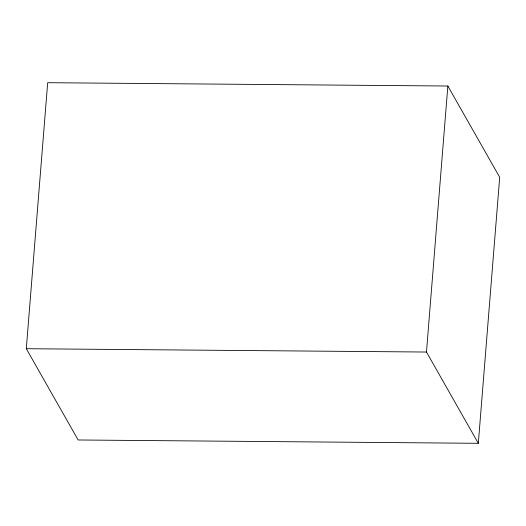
<?xml version="1.0" encoding="UTF-8"?>
<svg xmlns="http://www.w3.org/2000/svg" width="526" height="526" viewBox="0 0 526 526"><rect width="100%" height="100%" fill="white"/><g stroke="black" fill="none" stroke-linecap="round" stroke-linejoin="round"><path stroke-width="0.79" d="M26.3 348.712L47.682 82.694L447.85 86.021L499.7 177.288L478.318 443.306L78.15 439.979L26.3 348.712L426.474 352.039L478.318 443.306M426.474 352.039L447.85 86.021"/></g></svg>
